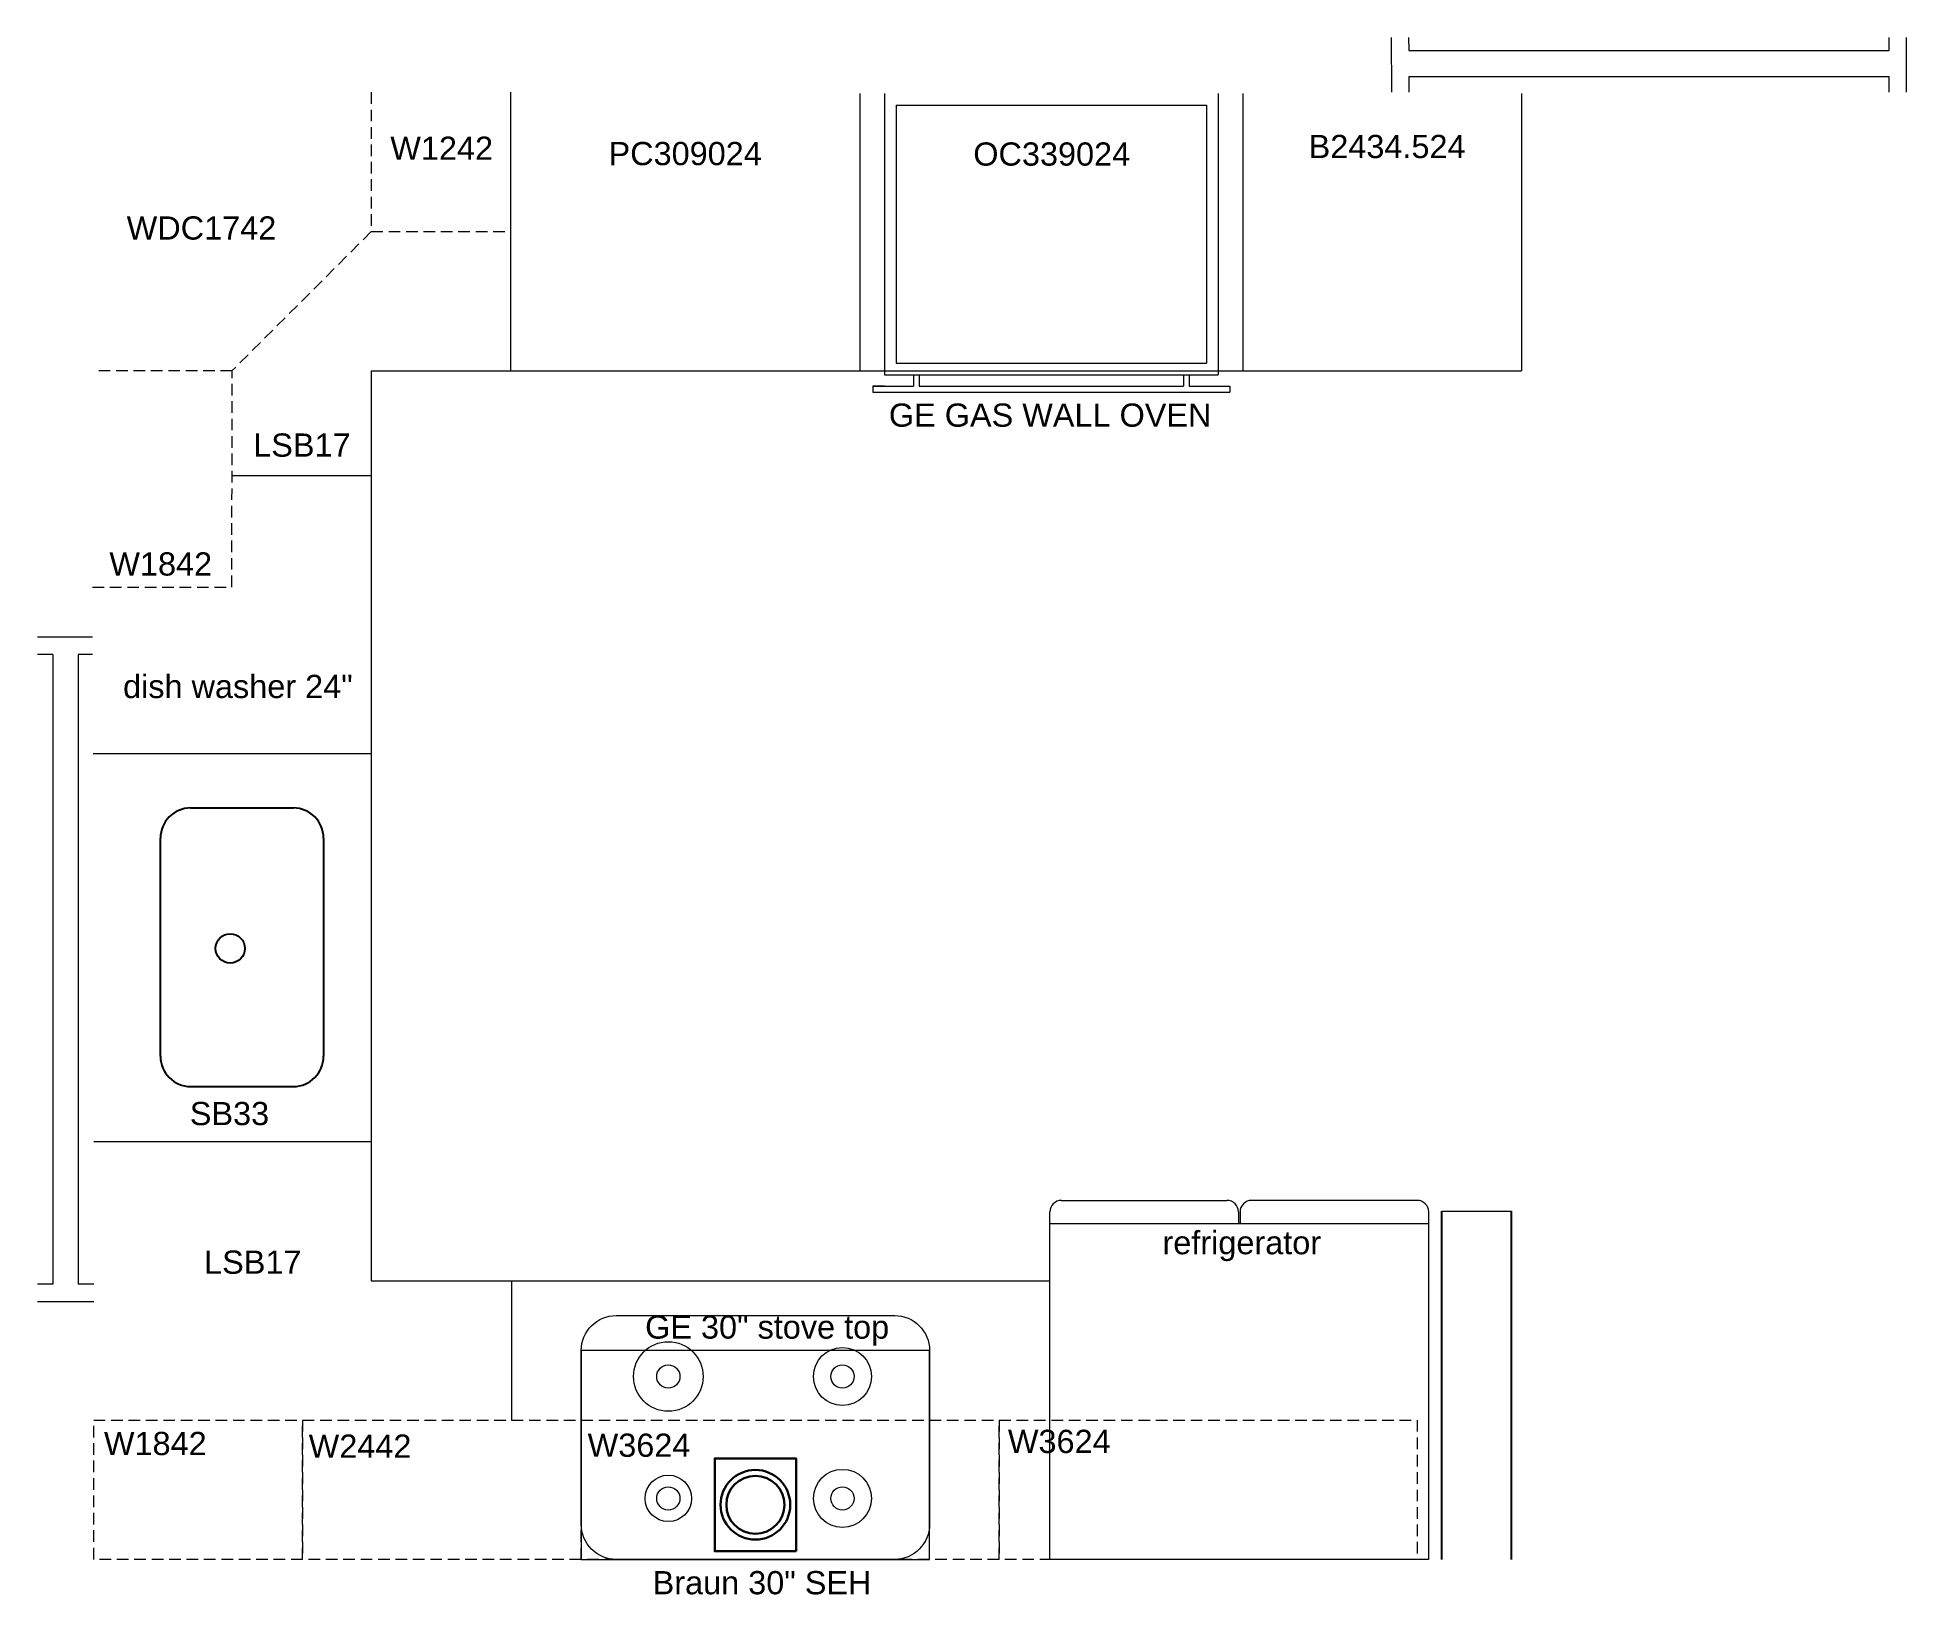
# Model space of a CAD drawing. Header units: inches. Extents: x 35 to 196, y 394 to 528.
import ezdxf

# ---------------------------------------------------------------- set-up
doc = ezdxf.new("R2010")
doc.units = ezdxf.units.IN
doc.header["$MEASUREMENT"] = 0
doc.linetypes.add('DASHEDX2', pattern=[1.5, 1, -0.5])
doc.layers.get('0').update_dxf_attribs({"color": 1, "lineweight": 9})
doc.layers.add('A201-Floorplan-2nd-floor', color=7, linetype='Continuous', lineweight=9)
doc.layers.get('0').off()
doc.styles.get("Standard").update_dxf_attribs({"font": 'Arial.ttf', "height": 2})

# ---------------------------------------------------------------- blocks, each defined once
blk = doc.blocks.new('GE-stove-top')
at = {"lineweight": 5}
blk.add_lwpolyline([(103, 426.26), (79, 426.26, -0.414214), (76, 429.26), (76, 444.26, -0.414214), (79, 447.26), (103, 447.26, -0.414214), (106, 444.26), (106, 429.26, -0.414214)], format="xyb", close=True, dxfattribs=at)
for centre, radius in [((83.5, 442.01), 3), ((98.5, 442.01), 2.5), ((83.5, 442.01), 1), ((98.5, 442.01), 1), ((83.5, 431.51), 2), ((98.5, 431.51), 2.5), ((83.5, 431.51), 1), ((98.5, 431.51), 1)]:
    blk.add_circle(centre, radius, dxfattribs=at)
blk = doc.blocks.new('refrigerator')
at = {"layer": 'A201-Floorplan-2nd-floor'}
for p, q in [((122, 397.42), (122, 426.34)), ((122, 426.34), (154.62, 426.34)), ((154.62, 426.34), (154.62, 397.42)), ((154.62, 397.42), (122, 397.42))]:
    blk.add_line(p, q, dxfattribs=at)
blk = doc.blocks.new('refrigerator-doors')
at = {"lineweight": 5}
for p, q in [((123.37, 427.64), (137.62, 427.64)), ((154, 427.64), (139.75, 427.64)), ((122.37, 425.64), (122.37, 426.64)), ((138.62, 426.64), (138.62, 425.64)), ((138.75, 426.64), (138.75, 425.64)), ((155, 425.64), (155, 426.64))]:
    blk.add_line(p, q, dxfattribs=at)
for centre, start, end in [((123.37, 426.64), 90, 180), ((137.62, 426.64), 0, 90), ((139.75, 426.64), 90, 180), ((154, 426.64), 0, 90)]:
    blk.add_arc(centre, 1, start, end, dxfattribs=at)

msp = doc.modelspace()

# ---------------------------------------------------------------- linework, layer by layer
at = {"layer": 'A201-Floorplan-2nd-floor', "lineweight": 5}
for p, q in [((151.82, 523.09), (151.8, 527.81)), ((153.31, 526.69), (153.3, 527.82)), ((153.3, 526.69), (194.67, 526.69)), ((194.67, 526.69), (194.67, 527.82)), ((196.17, 523.09), (196.17, 527.82)), ((153.3, 524.44), (194.67, 524.44)), ((153.32, 523.09), (153.32, 524.44)), ((194.67, 523.09), (194.67, 524.44)), ((75.91, 523.09), (75.91, 499.09)), ((106, 522.97), (106, 499.09)), ((108.12, 522.97), (108.12, 498.76)), ((109.12, 521.97), (109.12, 499.76)), ((109.12, 521.97), (135.87, 521.97)), ((135.87, 521.97), (135.87, 499.76)), ((136.87, 522.97), (136.87, 498.76)), ((139, 522.97), (139, 499.09)), ((163, 522.97), (163, 499.09)), ((109.12, 499.76), (135.87, 499.76)), ((63.91, 499.09), (63.91, 420.72)), ((63.91, 499.09), (163, 499.09)), ((107.12, 497.76), (110.62, 497.76)), ((108.12, 497.76), (107.12, 497.76)), ((107.12, 497.76), (107.12, 497.26)), ((108.12, 498.76), (136.87, 498.76)), ((110.62, 498.76), (110.62, 497.76)), ((111.12, 498.76), (111.12, 497.76)), ((111.12, 497.76), (133.87, 497.76)), ((133.87, 498.76), (133.87, 497.76)), ((134.37, 498.76), (134.37, 497.76)), ((134.37, 497.76), (137.87, 497.76)), ((136.87, 497.76), (137.87, 497.76)), ((137.87, 497.76), (137.87, 497.26)), ((107.12, 497.26), (137.87, 497.26)), ((51.93, 490.09), (63.91, 490.09)), ((63.91, 490.09), (63.91, 466.09)), ((39.91, 476.16), (35.15, 476.16)), ((36.47, 474.66), (35.15, 474.66)), ((39.91, 474.66), (38.67, 474.66)), ((63.91, 466.09), (39.95, 466.09)), ((40, 432.72), (63.91, 432.72)), ((156.13, 426.72), (162.13, 426.72)), ((36.47, 420.41), (35.16, 420.41)), ((40, 420.41), (38.67, 420.41)), ((63.91, 420.72), (122.37, 420.72)), ((76, 420.72), (76, 408.72)), ((40, 418.91), (35.16, 418.91))]:
    msp.add_line(p, q, dxfattribs=at)
at = {"layer": 'A201-Floorplan-2nd-floor', "linetype": 'DASHEDX2', "lineweight": 5}
for p, q in [((63.91, 523.09), (63.91, 511.09)), ((63.91, 511.09), (51.91, 499.09)), ((63.91, 511.09), (75.91, 511.09)), ((51.93, 499.09), (39.93, 499.09)), ((51.9, 480.47), (51.93, 499.09)), ((39.9, 480.47), (51.9, 480.47))]:
    msp.add_line(p, q, dxfattribs=at)
at = {"layer": 'A201-Floorplan-2nd-floor'}
for p, q in [((36.47, 474.66), (36.47, 420.41)), ((38.67, 474.66), (38.67, 420.41))]:
    msp.add_line(p, q, dxfattribs=at)
at = {"layer": 'A201-Floorplan-2nd-floor', "lineweight": -3}
for p, q in [((48.35, 461.44), (57.2, 461.44)), ((45.75, 440.05), (45.75, 458.84)), ((59.8, 458.84), (59.8, 440.05)), ((48.35, 437.45), (57.2, 437.45)), ((156.13, 396.72), (156.13, 426.72)), ((162.13, 396.72), (162.13, 426.72))]:
    msp.add_line(p, q, dxfattribs=at)
at = {"layer": 'A201-Floorplan-2nd-floor', "lineweight": 5}
msp.add_lwpolyline([(82, 396.72), (97, 396.72), (112, 396.72), (112, 414.72), (82, 414.72)], close=True, dxfattribs=at)
at = {"layer": 'A201-Floorplan-2nd-floor', "linetype": 'DASHEDX2', "lineweight": 5}
for points in [[(40, 396.72), (40, 408.72), (58, 408.72), (58, 396.72)], [(58, 396.72), (58, 408.72), (82, 408.72), (82, 396.72)], [(82, 396.72), (82, 408.72), (118, 408.72), (118, 396.72)], [(118, 408.72), (154, 408.72), (154, 396.72), (118, 396.72)]]:
    msp.add_lwpolyline(points, close=True, dxfattribs=at)
at = {"layer": 'A201-Floorplan-2nd-floor', "lineweight": 30}
msp.add_lwpolyline([(100.5, 397.42), (100.5, 405.42), (93.5, 405.42), (93.5, 397.42)], close=True, dxfattribs=at)
at = {"layer": 'A201-Floorplan-2nd-floor', "lineweight": -3}
msp.add_circle((51.76, 449.34), 1.26, dxfattribs=at)
at = {"layer": 'A201-Floorplan-2nd-floor', "lineweight": 30}
for radius in [3, 2.5]:
    msp.add_circle((97, 401.42), radius, dxfattribs=at)
at = {"layer": 'A201-Floorplan-2nd-floor', "lineweight": -3}
for centre, start, end in [((48.35, 458.84), 90, 180), ((57.2, 458.84), 0, 90), ((48.35, 440.05), 180, 270), ((57.2, 440.05), 270, 0)]:
    msp.add_arc(centre, 2.6, start, end, dxfattribs=at)

# ---------------------------------------------------------------- block references
at = {"layer": 'A201-Floorplan-2nd-floor', "lineweight": 5}
for name, p in [('refrigerator-doors', (0, 0)), ('refrigerator', (0.37, -0.7)), ('GE-stove-top', (6, -29.54))]:
    msp.add_blockref(name, p, dxfattribs=at)

# ---------------------------------------------------------------- texts
for s, p in [('W1242', (65.55, 517.27)), ('PC309024', (84.35, 516.81)), ('OC339024', (115.77, 516.77)), ('B2434.524', (144.66, 517.42)), ('WDC1742', (42.84, 510.4)), ('GE GAS WALL OVEN', (108.5, 494.28)), ('LSB17', (53.74, 491.7)), ('W1842', (41.35, 481.46)), ('dish washer 24"', (42.53, 470.91)), ('SB33', (48.28, 434.12)), ('refrigerator', (132.07, 423)), ('LSB17', (49.51, 421.32)), ('GE 30" stove top', (87.5, 415.73)), ('W1842', (40.88, 405.7)), ('W2442', (58.52, 405.47)), ('W3624', (82.55, 405.55)), ('W3624', (118.75, 405.88)), ('Braun 30" SEH', (88.15, 393.71))]:
    msp.add_text(s, height=2, dxfattribs=at).set_placement(p)

doc.saveas('drawing.dxf')
